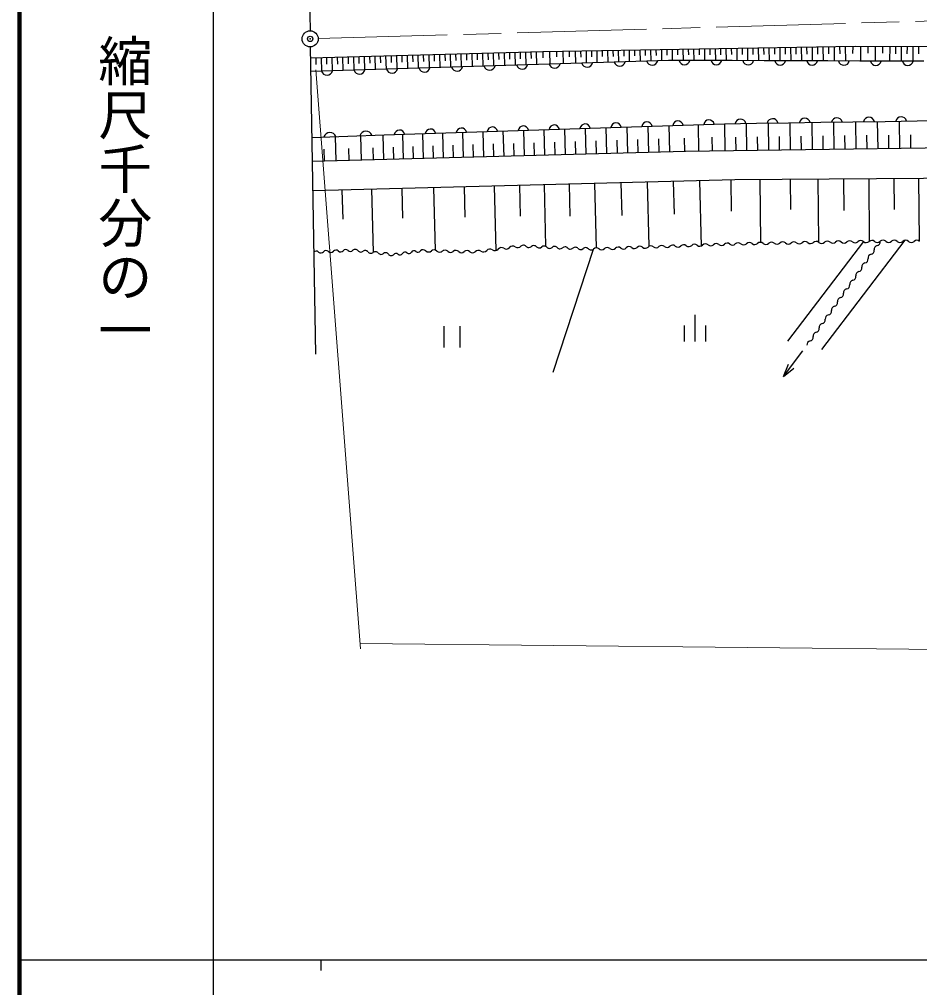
# Model space of a CAD drawing. Units: millimetres, scale not verified. Extents: x 40000 to 680000, y 20000 to 380000.
# Drawn here: x 40000 to 123640, y 202409 to 292372 of the extents above; entities that cross this region are included whole.
import ezdxf
from ezdxf.enums import TextEntityAlignment as Align

# ---------------------------------------------------------------- set-up
doc = ezdxf.new("R2010")
doc.units = ezdxf.units.MM
doc.header["$LTSCALE"] = 1000
doc.header["$PDMODE"] = 32
doc.header["$PDSIZE"] = 500
doc.linetypes.add('CHAIN', pattern=[18.5, 12, -1.5, 3.5, -1.5])
for name, color, linetype, lineweight in [('M-BGD', 7, 'Continuous', 25), ('M-BGD-EXST', 7, 'Continuous', 25), ('M-BMK', 2, 'CHAIN', 13), ('M-BMK-SRVR', 3, 'Continuous', 25), ('M-STR-HTXT', 7, 'Continuous', 13), ('M-TTL', 2, 'Continuous', 140), ('M-TTL-BAND', 7, 'Continuous', 25)]:
    doc.layers.add(name, color=color, linetype=linetype, lineweight=lineweight)
doc.layers.add('M-OTRS', color=6, linetype='Continuous')
doc.styles.add('@ＭＳ ゴシック', font='')
doc.styles.get('@ＭＳ ゴシック').set_extended_font_data('@MS Gothic')

msp = doc.modelspace()

# ---------------------------------------------------------------- linework, layer by layer
at = {"layer": 'M-BGD'}
for p, q in [((66103, 344977), (67003, 291308)), ((67028, 289808), (67507, 261273)), ((108141, 289685), (108151, 289111)), ((108641, 289694), (108661, 288536)), ((109141, 289702), (109151, 289118)), ((109641, 289711), (109662, 288532)), ((110141, 289720), (110151, 289125)), ((110641, 289729), (110662, 288529)), ((111141, 289737), (111151, 289132)), ((111641, 289746), (111662, 288525)), ((112141, 289755), (112151, 289139)), ((112641, 289763), (112662, 288522)), ((113140, 289772), (113151, 289146)), ((113641, 289781), (113663, 288518)), ((114146, 289790), (114157, 289153)), ((114656, 289799), (114678, 288515)), ((115169, 289807), (115180, 289160)), ((115687, 289816), (115710, 288512)), ((116209, 289826), (116220, 289168)), ((116735, 289835), (116758, 288509)), ((117447, 289214), (117449, 289852)), ((118169, 288503), (118174, 289849)), ((118854, 289239), (118856, 289847)), ((119539, 288498), (119545, 289844)), ((120213, 289227), (120215, 289841)), ((120860, 289839), (120855, 288499)), ((121396, 289837), (121393, 289167)), ((121932, 289835), (121927, 288496)), ((122467, 289833), (122465, 289164)), ((123003, 289831), (122997, 288493)), ((123538, 289829), (123535, 289160)), ((67533, 288786), (67550, 288167)), ((68033, 288799), (68066, 287564)), ((68533, 288812), (68549, 288196)), ((69033, 288826), (69065, 287595)), ((69532, 288839), (69549, 288225)), ((70032, 288852), (70065, 287626)), ((70532, 288865), (70548, 288253)), ((71032, 288879), (71064, 287657)), ((71532, 288892), (71548, 288282)), ((72032, 288905), (72064, 287688)), ((72531, 288918), (72548, 288311)), ((73031, 288932), (73063, 287719)), ((73531, 288945), (73547, 288340)), ((74031, 288958), (74063, 287750)), ((74531, 288971), (74547, 288368)), ((75031, 288985), (75062, 287781)), ((75530, 288998), (75546, 288397)), ((76030, 289011), (76062, 287812)), ((76530, 289024), (76546, 288426)), ((77030, 289038), (77061, 287843)), ((77530, 289051), (77545, 288455)), ((78029, 289064), (78061, 287874)), ((78529, 289077), (78545, 288484)), ((79029, 289091), (79061, 287905)), ((79529, 289104), (79545, 288512)), ((80029, 289117), (80060, 287936)), ((80529, 289130), (80544, 288541)), ((81028, 289144), (81060, 287967)), ((81528, 289157), (81544, 288570)), ((82028, 289170), (82059, 287998)), ((82528, 289183), (82543, 288599)), ((83028, 289197), (83059, 288029)), ((83528, 289210), (83543, 288627)), ((84027, 289223), (84058, 288060)), ((84527, 289236), (84543, 288656)), ((85027, 289250), (85058, 288092)), ((85527, 289263), (85542, 288685)), ((86027, 289276), (86057, 288123)), ((86526, 289289), (86542, 288714)), ((87026, 289303), (87057, 288154)), ((87526, 289316), (87541, 288742)), ((88026, 289329), (88056, 288185)), ((88665, 288808), (88656, 289346)), ((89309, 288224), (89289, 289357)), ((89938, 288884), (89930, 289368)), ((90547, 288262), (90528, 289378)), ((91124, 288906), (91116, 289389)), ((91644, 289398), (91663, 288297)), ((92144, 289406), (92153, 288859)), ((92644, 289415), (92663, 288328)), ((93144, 289424), (93153, 288884)), ((93643, 289433), (93662, 288359)), ((94143, 289441), (94153, 288908)), ((94643, 289450), (94662, 288390)), ((95143, 289459), (95152, 288932)), ((95643, 289467), (95661, 288421)), ((96143, 289476), (96152, 288956)), ((96643, 289485), (96661, 288452)), ((97143, 289494), (97152, 288980)), ((97643, 289502), (97661, 288483)), ((98143, 289511), (98152, 289005)), ((98643, 289520), (98660, 288514)), ((99143, 289528), (99151, 289029)), ((99643, 289537), (99660, 288545)), ((100142, 289546), (100151, 289053)), ((100642, 289554), (100660, 288564)), ((101142, 289563), (101151, 289063)), ((101642, 289572), (101660, 288560)), ((102142, 289581), (102151, 289070)), ((102642, 289589), (102660, 288557)), ((103142, 289598), (103151, 289077)), ((103642, 289607), (103660, 288553)), ((104142, 289615), (104151, 289083)), ((104642, 289624), (104660, 288550)), ((105142, 289633), (105151, 289090)), ((105642, 289642), (105661, 288546)), ((106142, 289650), (106151, 289097)), ((106641, 289659), (106661, 288543)), ((107141, 289668), (107151, 289104)), ((107641, 289676), (107661, 288539)), ((79155, 287908), (76132, 287814)), ((82177, 288002), (79155, 287908)), ((85199, 288096), (82177, 288002)), ((88221, 288190), (85199, 288096)), ((91243, 288284), (88221, 288190)), ((94265, 288377), (91243, 288284)), ((97287, 288471), (94265, 288377)), ((100309, 288565), (97287, 288471)), ((103273, 288555), (100309, 288565)), ((106236, 288544), (103273, 288555)), ((109199, 288534), (106236, 288544)), ((112163, 288524), (109199, 288534)), ((115126, 288513), (112163, 288524)), ((118089, 288503), (115126, 288513)), ((121053, 288492), (118089, 288503)), ((124016, 288482), (121053, 288492)), ((70088, 287627), (67066, 287533)), ((73110, 287721), (70088, 287627)), ((76132, 287814), (73110, 287721)), ((96876, 282396), (99750, 282491)), ((99750, 282491), (102625, 282585)), ((100431, 280063), (100364, 282511)), ((102625, 282585), (105500, 282679)), ((103074, 282600), (103107, 280120)), ((105500, 282679), (108485, 282722)), ((105569, 280152), (105535, 282680)), ((107592, 280179), (107559, 282709)), ((108485, 282722), (111471, 282766)), ((109617, 280206), (109584, 282738)), ((111471, 282766), (114456, 282809)), ((111645, 280233), (111611, 282768)), ((113674, 280260), (113640, 282797)), ((114456, 282809), (117442, 282852)), ((115705, 280287), (115671, 282826)), ((117442, 282852), (120427, 282895)), ((117738, 280314), (117704, 282856)), ((119772, 280341), (119739, 282885)), ((120427, 282895), (123413, 282938)), ((121809, 280368), (121775, 282915)), ((123413, 282938), (126399, 282982)), ((70523, 281523), (73878, 281642)), ((73863, 279338), (73801, 281626)), ((73878, 281642), (76753, 281737)), ((75701, 279388), (75638, 281688)), ((76753, 281737), (79627, 281831)), ((77547, 279439), (77484, 281750)), ((79403, 279489), (79340, 281812)), ((79627, 281831), (82502, 281925)), ((81269, 279540), (81205, 281875)), ((82502, 281925), (85377, 282019)), ((83143, 279592), (83079, 281938)), ((85028, 279643), (84963, 282001)), ((85377, 282019), (88251, 282114)), ((86921, 279695), (86856, 282065)), ((88251, 282114), (91126, 282208)), ((88824, 279747), (88759, 282129)), ((90737, 279799), (90672, 282193)), ((91126, 282208), (94001, 282302)), ((92659, 279851), (92593, 282256)), ((94001, 282302), (96876, 282396)), ((94589, 279904), (94523, 282319)), ((96528, 279957), (96461, 282383)), ((98475, 280010), (98408, 282447)), ((118755, 280328), (118738, 281599)), ((120791, 280355), (120774, 281627)), ((122828, 280382), (122811, 281656)), ((67169, 281404), (70523, 281523)), ((69353, 281481), (69414, 279217)), ((71684, 281564), (71746, 279280)), ((82205, 279566), (82173, 280736)), ((84084, 279617), (84052, 280793)), ((85973, 279669), (85941, 280851)), ((87872, 279721), (87839, 280909)), ((89779, 279773), (89747, 280967)), ((91697, 279825), (91664, 281025)), ((93623, 279878), (93590, 281083)), ((95557, 279930), (95524, 281141)), ((97500, 279983), (97467, 281199)), ((99452, 280037), (99418, 281258)), ((101771, 281327), (101787, 280102)), ((104342, 281422), (104359, 280136)), ((106580, 280166), (106563, 281430)), ((108605, 280193), (108588, 281458)), ((110631, 280220), (110614, 281486)), ((112659, 280247), (112642, 281514)), ((114689, 280274), (114672, 281543)), ((116721, 280301), (116704, 281571)), ((68280, 280325), (68311, 279187)), ((70581, 280386), (70612, 279249)), ((72836, 280447), (72867, 279311)), ((74781, 279363), (74749, 280510)), ((76623, 279413), (76591, 280566)), ((78474, 279464), (78442, 280623)), ((80335, 279515), (80303, 280679)), ((93443, 277128), (93601, 271143)), ((95878, 277193), (95958, 274150)), ((98312, 277257), (98469, 271295)), ((100745, 277321), (100825, 274281)), ((103177, 277385), (103337, 271314)), ((106148, 274551), (106127, 277470)), ((108874, 271653), (108833, 277489)), ((111677, 274697), (111657, 277509)), ((114196, 277527), (114238, 271696)), ((116565, 277544), (116586, 274608)), ((118914, 277561), (118955, 271746)), ((121243, 277577), (121263, 274695)), ((123549, 277594), (123590, 271780)), ((70074, 273795), (70002, 276510)), ((72895, 270730), (72741, 276582)), ((75635, 273892), (75562, 276656)), ((78468, 276733), (78621, 270936)), ((81422, 273989), (81348, 276809)), ((84114, 276882), (84271, 270910)), ((86462, 276944), (86537, 274090)), ((88745, 277004), (88896, 271286)), ((91064, 277066), (91142, 274092)), ((118428, 271721), (111365, 262467)), ((114557, 261703), (122302, 271845)), ((89608, 259600), (93347, 271036)), ((110985, 259192), (112800, 261581)), ((110985, 259192), (111472, 260329)), ((110985, 259192), (111950, 259966))]:
    msp.add_line(p, q, dxfattribs=at)
for points in [[(377291, 298074), (374484, 297588), (366411, 292506), (344972, 290415), (309243, 287227), (296022, 285842), (275806, 284927), (258571, 284927), (219176, 287037), (183450, 289600), (117675, 289851), (88644, 289345), (67045, 288773)], [(361721, 276680), (287465, 275925), (262963, 275859), (239693, 276828), (222761, 277449), (191193, 279203), (168916, 280435), (137538, 280577), (101894, 280103), (67207, 279156)], [(229258, 274645), (204592, 276370), (159081, 277846), (106474, 277472), (67252, 276437)]]:
    msp.add_lwpolyline(points, dxfattribs=at)
for centre, radius, start, end in [((80662, 288073), 517, 194.89503, 348.66206), ((83684, 288166), 517, 194.89503, 348.66206), ((86706, 288260), 517, 194.89515, 348.66081), ((89728, 288354), 517, 194.89503, 348.66206), ((92750, 288448), 517, 194.89503, 348.66206), ((95772, 288542), 517, 194.89643, 348.66066), ((98795, 288636), 517, 194.89503, 348.66206), ((101791, 288665), 505, 191.79149, 347.80712), ((104755, 288654), 505, 191.79149, 347.80712), ((107718, 288644), 505, 191.79206, 347.80656), ((110681, 288634), 505, 191.79149, 347.80712), ((113645, 288623), 505, 191.79206, 347.80656), ((116608, 288613), 505, 191.79149, 347.80712), ((119571, 288603), 505, 191.79206, 347.80655), ((122535, 288592), 505, 191.79206, 347.80656), ((68574, 287697), 517, 194.89555, 348.66151), ((71596, 287791), 517, 194.89694, 348.66011), ((74618, 287885), 517, 194.89555, 348.66151), ((77640, 287979), 517, 194.89555, 348.66151), ((89692, 282074), 487, 12.19249, 171.56358), ((92566, 282168), 487, 12.19313, 171.56171), ((95441, 282262), 487, 12.1939, 171.56217), ((98316, 282356), 487, 12.19304, 171.56299), ((101191, 282451), 487, 12.19317, 171.56166), ((104065, 282545), 487, 12.19445, 171.56158), ((106994, 282591), 510, 13.24475, 168.41325), ((109980, 282635), 510, 13.24475, 168.41325), ((112965, 282678), 510, 13.24475, 168.41325), ((115951, 282721), 510, 13.24475, 168.41325), ((118936, 282764), 510, 13.24531, 168.41267), ((121922, 282807), 510, 13.24531, 168.41267), ((68853, 281272), 591, 20.90693, 163.1681), ((72207, 281392), 591, 20.90644, 163.16863), ((75318, 281602), 487, 12.19445, 171.56158), ((78193, 281697), 487, 12.19304, 171.56299), ((81068, 281791), 487, 12.19304, 171.56299), ((83942, 281885), 487, 12.19445, 171.56158), ((86817, 281979), 487, 12.19445, 171.56158), ((110921, 271305), 385, 48.79633, 133.24807), ((111957, 271324), 385, 48.79317, 133.25119), ((112992, 271342), 385, 48.79398, 133.24817), ((114028, 271360), 385, 48.79702, 133.24734), ((115064, 271379), 385, 48.79702, 133.24734), ((116100, 271397), 385, 48.79248, 133.25192), ((116607, 271977), 385, 228.79702, 313.24734), ((117135, 271416), 385, 48.79398, 133.24817), ((117643, 271996), 385, 228.79702, 313.24734), ((118171, 271434), 385, 48.79702, 133.24734), ((118679, 272014), 385, 228.79329, 313.2489), ((119207, 271453), 385, 48.79317, 133.25119), ((119715, 272033), 385, 228.79317, 313.25119), ((119630, 271696), 353, 280.61433, 9.06235), ((120239, 271459), 392, 47.99421, 131.69907), ((120764, 272042), 392, 227.99493, 311.69834), ((121285, 271457), 392, 47.99421, 131.69907), ((121810, 272039), 392, 227.99421, 311.69907), ((122331, 271454), 392, 47.99493, 131.69834), ((122856, 272036), 392, 227.99339, 311.70208), ((123377, 271451), 392, 47.99421, 131.69907), ((67587, 270531), 310, 45.77743, 140.49749), ((68498, 270581), 310, 45.77743, 140.49749), ((68930, 271025), 310, 225.77476, 320.49751), ((69409, 270631), 310, 45.77743, 140.49749), ((69841, 271075), 310, 225.77817, 320.49661), ((70319, 270681), 310, 45.77743, 140.49749), ((70752, 271125), 310, 225.77897, 320.4933), ((71201, 270672), 331, 37.83707, 129.3075), ((71724, 271078), 331, 217.83392, 309.30824), ((72143, 270565), 331, 37.838, 129.30417), ((73086, 270459), 331, 37.83754, 129.30462), ((76658, 270613), 271, 47.60237, 149.34032), ((77023, 271013), 271, 227.59797, 329.34472), ((77506, 270594), 375, 45.9732, 131.63977), ((78027, 271134), 375, 225.96848, 311.64445), ((78525, 270573), 375, 45.97312, 131.63986), ((79046, 271112), 375, 225.96922, 311.64375), ((79545, 270552), 375, 45.97312, 131.63986), ((80066, 271091), 375, 225.96848, 311.64445), ((80564, 270531), 375, 45.96922, 131.64375), ((81085, 271070), 375, 225.96922, 311.64375), ((81584, 270510), 375, 45.96922, 131.64375), ((82658, 270496), 408, 56.13993, 138.10931), ((83112, 271174), 408, 236.13946, 318.10977), ((83720, 270629), 408, 56.13875, 138.11261), ((84174, 271306), 408, 236.13913, 318.11037), ((84782, 270762), 408, 56.13573, 138.1135), ((85236, 271439), 408, 236.13875, 318.11261), ((85844, 270894), 408, 56.13946, 138.10977), ((86298, 271572), 408, 236.13913, 318.11037), ((86833, 271050), 340, 42.67642, 132.81533), ((87334, 271511), 340, 222.68063, 312.81112), ((87797, 271012), 340, 42.67826, 132.81121), ((88297, 271473), 340, 222.68047, 312.81128), ((88760, 270974), 340, 42.68063, 132.81112), ((89261, 271435), 340, 222.67745, 312.81192), ((89723, 270936), 340, 42.68063, 132.81112), ((90224, 271397), 340, 222.67745, 312.81192), ((90687, 270898), 340, 42.67642, 132.81533), ((91187, 271360), 340, 222.68063, 312.81112), ((91650, 270860), 340, 42.67826, 132.81121), ((92151, 271322), 340, 222.68047, 312.81128), ((92614, 270822), 340, 42.68063, 132.81112), ((93114, 271284), 340, 222.67745, 312.81192), ((93609, 270772), 371, 49.0054, 135.15126), ((94095, 271332), 371, 229.00931, 315.14735), ((94622, 270809), 371, 49.0054, 135.15126), ((95108, 271369), 371, 229.00931, 315.14735), ((95634, 270846), 371, 49.0054, 135.15126), ((96121, 271406), 371, 229.00931, 315.14735), ((96647, 270883), 371, 49.0054, 135.15126), ((97134, 271443), 371, 229.00931, 315.14735), ((97660, 270919), 371, 49.0054, 135.15126), ((98147, 271479), 371, 229.00931, 315.14735), ((98673, 270956), 371, 49.0054, 135.15126), ((99160, 271516), 371, 229.00852, 315.15041), ((99686, 270993), 371, 49.00931, 135.14735), ((100173, 271553), 371, 229.0054, 315.15126), ((100699, 271030), 371, 49.00931, 135.14735), ((101186, 271590), 371, 229.0054, 315.15126), ((101712, 271066), 371, 49.00931, 135.14735), ((102199, 271626), 371, 229.0054, 315.15126), ((102725, 271103), 371, 49.00931, 135.14735), ((103212, 271663), 371, 229.0054, 315.15126), ((103738, 271140), 371, 49.00946, 135.14721), ((104225, 271700), 371, 229.0054, 315.15126), ((104751, 271177), 371, 49.00946, 135.14721), ((105238, 271737), 371, 229.0054, 315.15126), ((105764, 271213), 371, 49.00946, 135.14721), ((106251, 271774), 371, 229.00931, 315.14735), ((106778, 271231), 385, 48.79702, 133.24734), ((107286, 271811), 385, 228.79398, 313.24817), ((107814, 271250), 385, 48.79702, 133.24734), ((108321, 271829), 385, 228.79248, 313.25192), ((108849, 271268), 385, 48.79398, 133.24817), ((109357, 271848), 385, 228.79702, 313.24734), ((109885, 271287), 385, 48.79398, 133.24817), ((110393, 271866), 385, 228.79702, 313.24734), ((111429, 271885), 385, 228.79398, 313.24817), ((112464, 271903), 385, 228.79317, 313.25119), ((113500, 271922), 385, 228.79633, 313.24807), ((114536, 271940), 385, 228.79398, 313.24817), ((115572, 271959), 385, 228.79398, 313.24817), ((119063, 270892), 353, 280.61663, 9.06005), ((119760, 271003), 353, 100.61452, 189.06027), ((68020, 270975), 310, 225.77817, 320.49661), ((72666, 270972), 331, 217.838, 309.30417), ((73609, 270865), 331, 217.83877, 309.30367), ((74028, 270353), 331, 37.838, 129.30417), ((74551, 270759), 331, 217.838, 309.30417), ((74994, 270365), 271, 47.59797, 149.34472), ((75360, 270765), 271, 227.60237, 329.34032), ((75826, 270489), 271, 47.60237, 149.34032), ((76192, 270889), 271, 227.59797, 329.34472), ((82105, 271049), 375, 225.96848, 311.64445), ((118496, 270087), 353, 280.61663, 9.06005), ((119193, 270198), 353, 100.61222, 189.06257), ((117929, 269282), 353, 280.61415, 9.0612), ((118626, 269393), 353, 100.61222, 189.06257), ((117492, 267783), 353, 100.61452, 189.06027), ((117362, 268477), 353, 280.61433, 9.06235), ((118059, 268588), 353, 100.61452, 189.06027), ((116925, 266978), 353, 100.61433, 189.06235), ((116795, 267672), 353, 280.61337, 9.06332), ((116358, 266174), 353, 100.61415, 189.0612), ((116228, 266867), 353, 280.61452, 9.06027), ((115791, 265369), 353, 100.61663, 189.06005), ((115661, 266062), 353, 280.61222, 9.06257), ((114527, 264453), 353, 280.61452, 9.06027), ((115224, 264564), 353, 100.61433, 189.06235), ((115094, 265258), 353, 280.61452, 9.06027), ((113960, 263648), 353, 280.61415, 9.0612), ((114657, 263759), 353, 100.61433, 189.06235), ((113393, 262843), 353, 280.61433, 9.06235), ((114090, 262954), 353, 100.61452, 189.06027), ((113523, 262149), 353, 100.61452, 189.06027)]:
    msp.add_arc(centre, radius, start, end, dxfattribs=at)
at = {"layer": 'M-BGD-EXST'}
for p, q in [((102753, 264932), (102753, 262432)), ((79422, 263875), (79422, 261875)), ((80922, 263875), (80922, 261875)), ((101753, 263932), (101753, 262432)), ((103753, 263932), (103753, 262432))]:
    msp.add_line(p, q, dxfattribs=at)
at = {"layer": 'M-BMK'}
msp.add_line((67765, 290580), (125736, 292257), dxfattribs=at)
at = {"layer": 'M-BMK-SRVR'}
msp.add_circle((67015, 290558), 750, dxfattribs=at)
at = {"layer": 'M-OTRS'}
msp.add_point((67015, 290558), dxfattribs=at)
at = {"layer": 'M-STR-HTXT'}
for p, q in [((67558, 287695), (71687, 233898)), ((71649, 234396), (378201, 231217))]:
    msp.add_line(p, q, dxfattribs=at)
at = {"layer": 'M-TTL'}
msp.add_line((40000, 380000), (40000, 20000), dxfattribs=at)
at = {"layer": 'M-TTL-BAND'}
for p, q in [((58000, 370000), (58000, 20000)), ((40000, 205000), (579000, 205000)), ((68000, 205000), (68000, 204000))]:
    msp.add_line(p, q, dxfattribs=at)

# ---------------------------------------------------------------- texts
at = {"layer": 'M-TTL-BAND', "style": '@ＭＳ ゴシック'}
msp.add_text('縮尺千分の一', height=3666, rotation=270, dxfattribs=at).set_placement((49777, 261030), align=Align.MIDDLE_RIGHT)

doc.saveas('drawing.dxf')
